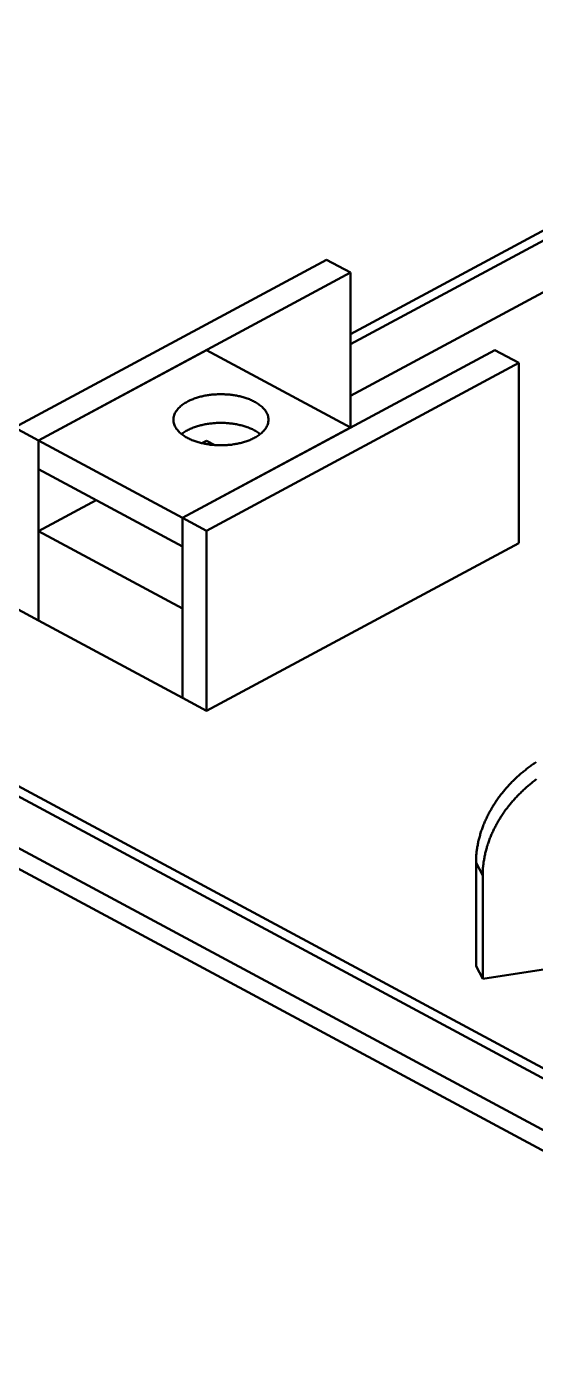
# Model space of a CAD drawing. Header units: millimetres. Extents: x 0 to 841, y 0 to 594.
# Drawn here: x 100.7 to 155.4, y 250 to 391.6 of the extents above; entities that cross this region are included whole.
import ezdxf

# ---------------------------------------------------------------- set-up
doc = ezdxf.new("R2010")
doc.units = ezdxf.units.MM
doc.layers.add('VIS', color=7, linetype='CONTINUOUS', lineweight=50)

msp = doc.modelspace()

# ---------------------------------------------------------------- linework, layer by layer
at = {"layer": 'VIS'}
for points in [[(135.53, 358.6), (196.96, 391.59)], [(135.53, 357.5), (196.96, 390.48)], [(135.53, 351.96), (200.77, 386.99)], [(99.43, 348.58), (132.95, 366.57)], [(135.53, 365.19), (132.95, 366.57)], [(102.01, 347.19), (135.53, 365.19)], [(135.53, 348.58), (135.53, 365.19)], [(102.01, 347.19), (120.06, 356.88)], [(117.48, 338.89), (151, 356.88)], [(135.53, 348.58), (120.06, 356.88)], [(153.57, 355.5), (151, 356.88)], [(120.06, 337.5), (153.57, 355.5)], [(153.57, 336.18), (153.57, 355.5)], [(116.5, 349.41), (116.51, 349.53), (116.52, 349.65), (116.55, 349.76), (116.58, 349.88), (116.62, 349.99), (116.67, 350.1), (116.73, 350.21), (116.79, 350.31), (116.86, 350.41), (116.93, 350.51), (117.01, 350.6), (117.1, 350.69), (117.18, 350.77), (117.27, 350.85), (117.36, 350.93), (117.46, 351.01), (117.56, 351.08), (117.66, 351.14), (117.76, 351.21), (117.86, 351.27), (117.97, 351.33), (118.08, 351.39), (118.18, 351.44), (118.29, 351.49), (118.4, 351.54), (118.52, 351.59), (118.63, 351.63), (118.74, 351.67), (118.86, 351.71), (118.97, 351.75), (119.09, 351.79), (119.2, 351.82), (119.32, 351.86), (119.44, 351.89), (119.55, 351.91), (119.67, 351.94), (119.79, 351.97), (119.91, 351.99), (120.03, 352.01), (120.15, 352.03), (120.27, 352.05), (120.39, 352.07), (120.51, 352.08), (120.63, 352.1), (120.75, 352.11), (120.87, 352.12), (120.99, 352.13), (121.11, 352.13), (121.23, 352.14), (121.35, 352.14), (121.47, 352.15), (121.59, 352.15), (121.71, 352.15), (121.83, 352.14), (121.95, 352.14), (122.07, 352.13), (122.19, 352.13), (122.32, 352.12), (122.44, 352.11), (122.56, 352.1), (122.68, 352.09), (122.8, 352.07), (122.92, 352.05), (123.04, 352.04), (123.16, 352.02), (123.27, 352), (123.39, 351.97), (123.51, 351.95), (123.63, 351.92), (123.75, 351.89), (123.86, 351.86), (123.98, 351.83), (124.1, 351.8), (124.21, 351.76), (124.33, 351.72), (124.44, 351.68), (124.55, 351.64), (124.67, 351.6), (124.78, 351.55), (124.89, 351.5), (125, 351.45), (125.11, 351.4), (125.22, 351.34)], [(125.22, 351.34), (125.32, 351.28), (125.43, 351.22), (125.53, 351.16), (125.63, 351.09), (125.73, 351.02), (125.83, 350.94), (125.92, 350.87), (126.02, 350.79), (126.1, 350.7), (126.19, 350.61), (126.27, 350.52), (126.34, 350.42), (126.42, 350.32), (126.48, 350.22), (126.54, 350.11), (126.59, 350), (126.63, 349.89), (126.67, 349.77), (126.69, 349.65), (126.71, 349.53), (126.71, 349.41)], [(102.01, 347.19), (99.43, 348.58)], [(126.71, 349.41), (126.71, 349.29), (126.69, 349.17), (126.67, 349.05), (126.63, 348.93), (126.59, 348.82), (126.54, 348.71), (126.49, 348.61), (126.43, 348.5), (126.36, 348.4), (126.28, 348.31), (126.21, 348.22), (126.12, 348.13), (126.04, 348.05), (125.95, 347.97), (125.86, 347.89), (125.76, 347.81), (125.66, 347.74), (125.57, 347.68), (125.46, 347.61), (125.36, 347.55), (125.26, 347.49), (125.15, 347.43), (125.04, 347.38), (124.94, 347.33), (124.83, 347.28), (124.72, 347.23), (124.6, 347.19), (124.49, 347.15), (124.38, 347.11), (124.27, 347.07), (124.15, 347.03), (124.04, 347), (123.92, 346.96), (123.8, 346.93), (123.69, 346.9), (123.57, 346.88), (123.45, 346.85), (123.34, 346.83), (123.22, 346.81), (123.1, 346.79), (122.98, 346.77), (122.86, 346.75), (122.74, 346.73), (122.62, 346.72), (122.5, 346.71), (122.39, 346.7), (122.27, 346.69), (122.15, 346.68), (122.03, 346.67), (121.91, 346.67), (121.79, 346.67), (121.67, 346.67), (121.55, 346.67), (121.43, 346.67), (121.31, 346.67), (121.19, 346.67), (121.07, 346.68), (120.95, 346.69), (120.83, 346.7), (120.71, 346.71), (120.59, 346.72), (120.47, 346.73), (120.35, 346.75), (120.23, 346.77), (120.11, 346.79), (119.99, 346.81), (119.88, 346.83), (119.76, 346.85), (119.64, 346.88), (119.52, 346.9), (119.41, 346.93), (119.29, 346.96), (119.18, 347), (119.06, 347.03), (118.95, 347.07), (118.83, 347.11), (118.72, 347.15), (118.61, 347.19), (118.5, 347.23), (118.38, 347.28), (118.28, 347.33), (118.17, 347.38), (118.06, 347.43), (117.95, 347.49), (117.85, 347.55), (117.75, 347.61), (117.65, 347.68), (117.55, 347.74), (117.45, 347.81), (117.35, 347.89), (117.26, 347.97), (117.17, 348.05), (117.09, 348.13), (117.01, 348.22), (116.93, 348.31), (116.85, 348.4), (116.79, 348.5), (116.72, 348.61), (116.67, 348.71), (116.62, 348.82), (116.58, 348.93), (116.54, 349.05), (116.52, 349.17), (116.51, 349.29), (116.5, 349.41)], [(117.38, 347.87), (117.48, 347.94), (117.57, 348.01), (117.67, 348.08), (117.78, 348.14), (117.88, 348.2), (117.99, 348.26), (118.09, 348.32), (118.2, 348.37), (118.31, 348.42), (118.42, 348.47), (118.53, 348.52), (118.64, 348.56), (118.76, 348.6), (118.87, 348.64), (118.99, 348.68), (119.1, 348.72), (119.22, 348.75), (119.33, 348.78), (119.45, 348.81), (119.57, 348.84), (119.68, 348.87), (119.8, 348.89), (119.92, 348.92), (120.04, 348.94), (120.16, 348.96), (120.28, 348.98), (120.4, 348.99), (120.52, 349.01), (120.64, 349.02), (120.76, 349.03), (120.88, 349.04), (121, 349.05), (121.12, 349.06), (121.24, 349.06), (121.36, 349.07), (121.48, 349.07), (121.6, 349.07), (121.72, 349.07), (121.84, 349.07), (121.96, 349.06), (122.08, 349.06), (122.2, 349.05), (122.32, 349.04), (122.44, 349.03), (122.56, 349.02), (122.68, 349.01), (122.8, 348.99), (122.92, 348.98), (123.04, 348.96), (123.16, 348.94), (123.28, 348.92), (123.4, 348.9), (123.52, 348.87), (123.63, 348.84), (123.75, 348.82), (123.87, 348.79), (123.98, 348.75), (124.1, 348.72), (124.21, 348.69), (124.33, 348.65), (124.44, 348.61), (124.56, 348.57), (124.67, 348.52), (124.78, 348.48), (124.89, 348.43), (125, 348.38), (125.11, 348.32), (125.22, 348.27)], [(117.48, 338.89), (135.53, 348.58)], [(102.01, 327.87), (102.01, 347.19)], [(117.48, 338.89), (102.01, 347.19)], [(102.01, 344.12), (102.01, 347.19)], [(119.56, 346.89), (120.06, 347.16)], [(120.94, 346.69), (120.06, 347.16)], [(125.22, 348.27), (125.32, 348.21), (125.43, 348.15), (125.53, 348.08), (125.63, 348.01), (125.73, 347.94), (125.83, 347.87)], [(117.48, 335.81), (102.01, 344.12)], [(102.01, 337.47), (108.2, 340.79)], [(120.06, 337.5), (117.48, 338.89)], [(117.48, 319.57), (117.48, 338.89)], [(117.48, 335.81), (117.48, 338.89)], [(117.48, 329.17), (102.01, 337.47)], [(102.01, 327.87), (102.01, 337.47)], [(120.06, 318.18), (120.06, 337.5)], [(120.06, 318.18), (153.57, 336.18)], [(102.01, 327.87), (99.43, 329.26)], [(117.48, 319.57), (117.48, 329.17)], [(117.48, 319.57), (102.01, 327.87)], [(71.5, 324.23), (335.5, 182.49)], [(72.53, 324.78), (336.53, 183.04)], [(71.5, 318.69), (335.5, 176.95)], [(71.5, 318.69), (335.5, 176.95)], [(120.06, 318.18), (117.48, 319.57)], [(71.5, 316.48), (335.5, 174.74)], [(148.99, 301.89), (148.99, 302.01), (148.99, 302.13), (148.99, 302.25), (149, 302.37), (149.01, 302.49), (149.01, 302.61), (149.02, 302.73), (149.03, 302.85), (149.05, 302.97), (149.06, 303.09), (149.07, 303.2), (149.09, 303.32), (149.11, 303.44), (149.13, 303.56), (149.15, 303.68), (149.17, 303.8), (149.19, 303.92), (149.22, 304.03), (149.24, 304.15), (149.27, 304.27), (149.29, 304.39), (149.32, 304.5), (149.35, 304.62), (149.39, 304.73), (149.42, 304.85), (149.45, 304.97), (149.49, 305.08), (149.52, 305.2), (149.56, 305.31), (149.6, 305.42), (149.64, 305.54), (149.68, 305.65), (149.72, 305.76), (149.77, 305.87), (149.81, 305.99), (149.86, 306.1), (149.9, 306.21), (149.95, 306.32), (150, 306.43), (150.05, 306.54), (150.1, 306.65), (150.15, 306.76), (150.2, 306.86), (150.26, 306.97), (150.31, 307.08), (150.37, 307.19), (150.42, 307.29), (150.48, 307.4), (150.54, 307.5), (150.6, 307.61), (150.66, 307.71), (150.72, 307.81), (150.78, 307.92), (150.84, 308.02), (150.91, 308.12), (150.97, 308.22), (151.04, 308.32), (151.11, 308.42), (151.17, 308.52), (151.24, 308.62), (151.31, 308.72), (151.38, 308.82), (151.45, 308.92), (151.52, 309.01), (151.59, 309.11), (151.67, 309.2), (151.74, 309.3), (151.82, 309.39), (151.89, 309.49), (151.97, 309.58), (152.05, 309.67), (152.12, 309.76), (152.2, 309.85), (152.28, 309.94), (152.36, 310.03), (152.44, 310.12), (152.52, 310.21), (152.6, 310.3), (152.69, 310.39), (152.77, 310.47), (152.85, 310.56), (152.94, 310.64), (153.02, 310.73), (153.11, 310.81), (153.2, 310.9), (153.28, 310.98), (153.37, 311.06), (153.46, 311.14), (153.55, 311.22), (153.64, 311.3), (153.73, 311.38), (153.82, 311.46), (153.91, 311.54), (154.01, 311.62), (154.1, 311.69), (154.19, 311.77), (154.29, 311.84), (154.38, 311.92), (154.47, 311.99), (154.57, 312.06), (154.67, 312.14), (154.76, 312.21), (154.86, 312.28), (154.96, 312.35), (155.06, 312.42), (155.15, 312.49), (155.25, 312.55), (155.35, 312.62), (155.45, 312.69)], [(149.71, 300.53), (149.71, 300.65), (149.71, 300.77), (149.72, 300.89), (149.72, 301.01), (149.73, 301.13), (149.74, 301.25), (149.74, 301.37), (149.76, 301.49), (149.77, 301.61), (149.78, 301.73), (149.8, 301.85), (149.81, 301.97), (149.83, 302.09), (149.85, 302.21), (149.87, 302.32), (149.89, 302.44), (149.91, 302.56), (149.94, 302.68), (149.96, 302.8), (149.99, 302.91), (150.02, 303.03), (150.05, 303.15), (150.08, 303.26), (150.11, 303.38), (150.14, 303.5), (150.17, 303.61), (150.21, 303.73), (150.24, 303.84), (150.28, 303.95), (150.32, 304.07), (150.36, 304.18), (150.4, 304.29), (150.44, 304.41), (150.49, 304.52), (150.53, 304.63), (150.58, 304.74), (150.62, 304.85), (150.67, 304.96), (150.72, 305.07), (150.77, 305.18), (150.82, 305.29), (150.87, 305.4), (150.92, 305.51), (150.98, 305.62), (151.03, 305.72), (151.09, 305.83), (151.14, 305.94), (151.2, 306.04), (151.26, 306.15), (151.32, 306.25), (151.38, 306.36), (151.44, 306.46), (151.5, 306.56), (151.57, 306.66), (151.63, 306.77), (151.69, 306.87), (151.76, 306.97), (151.83, 307.07), (151.89, 307.17), (151.96, 307.27), (152.03, 307.36), (152.1, 307.46), (152.17, 307.56), (152.24, 307.66), (152.32, 307.75), (152.39, 307.85), (152.46, 307.94), (152.54, 308.04), (152.61, 308.13), (152.69, 308.22), (152.77, 308.32), (152.84, 308.41), (152.92, 308.5), (153, 308.59), (153.08, 308.68), (153.16, 308.77), (153.24, 308.86), (153.33, 308.94), (153.41, 309.03), (153.49, 309.12), (153.58, 309.2), (153.66, 309.29), (153.75, 309.37), (153.83, 309.46), (153.92, 309.54), (154.01, 309.62), (154.09, 309.71), (154.18, 309.79), (154.27, 309.87), (154.36, 309.95), (154.45, 310.03), (154.54, 310.11), (154.63, 310.18), (154.73, 310.26), (154.82, 310.34), (154.91, 310.41), (155.01, 310.49), (155.1, 310.56), (155.2, 310.64), (155.29, 310.71), (155.39, 310.78), (155.48, 310.85)], [(148.99, 290.81), (148.99, 301.89)], [(149.71, 300.53), (148.99, 301.89)], [(149.71, 289.46), (149.71, 300.53)], [(175.51, 293.42), (149.71, 289.46)], [(149.71, 289.46), (148.99, 290.81)]]:
    msp.add_lwpolyline(points, dxfattribs=at)

doc.saveas('drawing.dxf')
